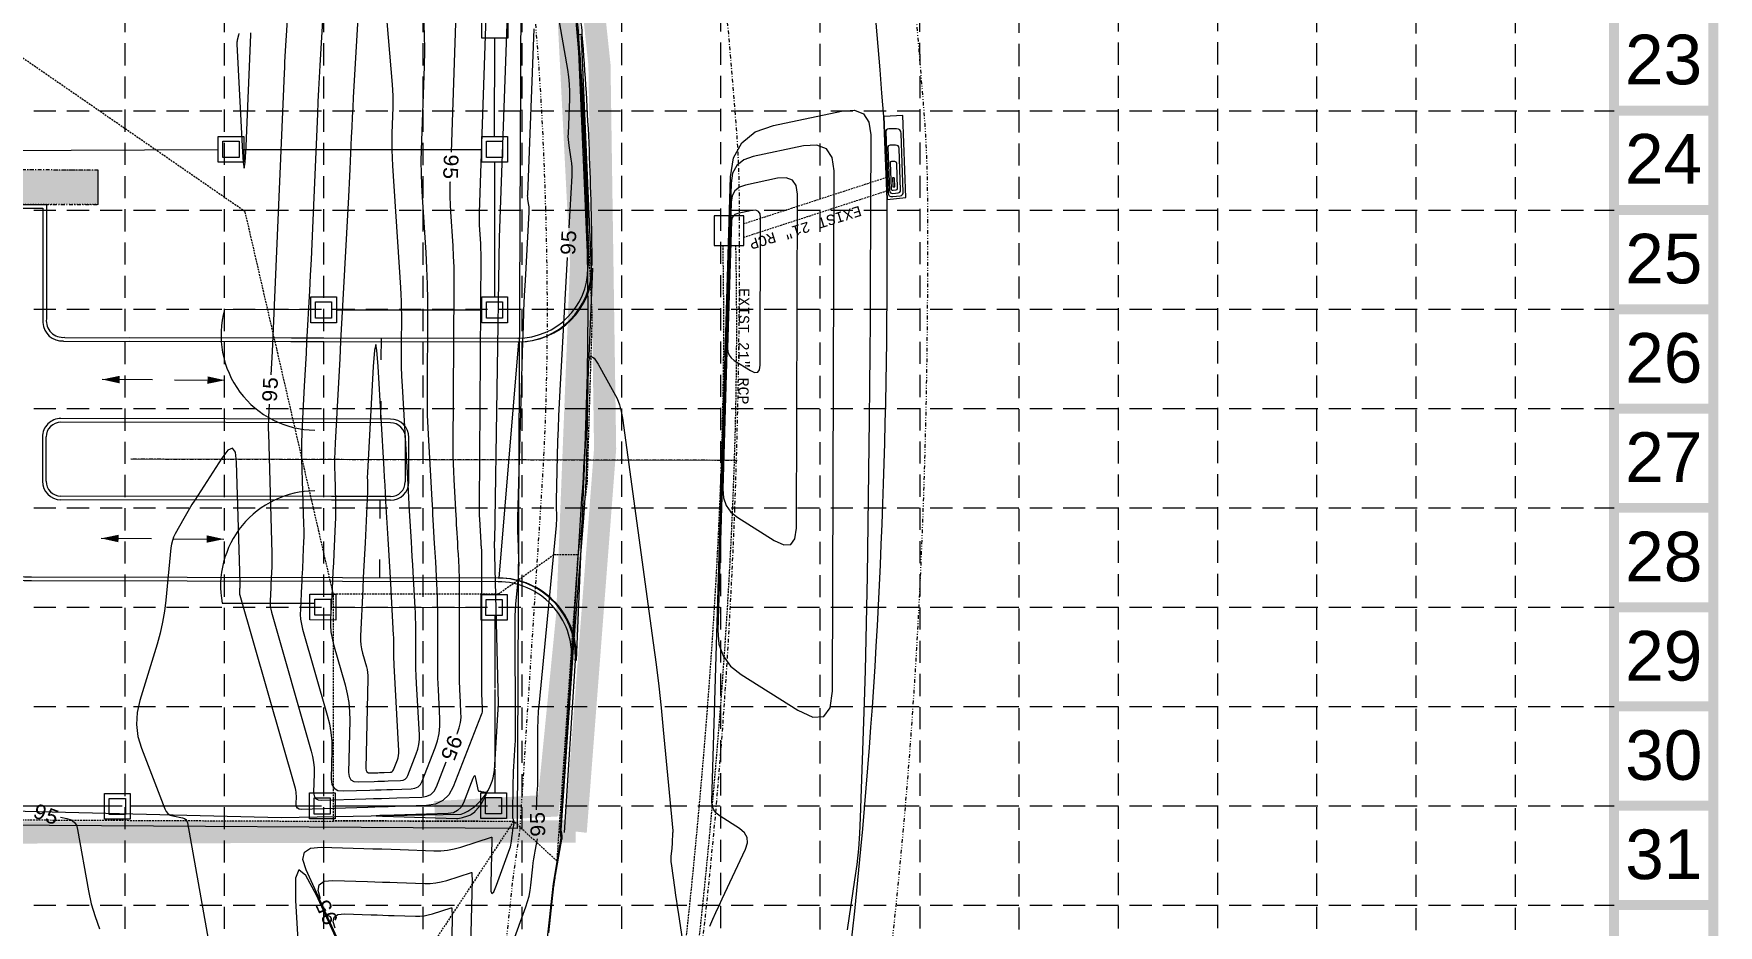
# Model space of a CAD drawing. Extents: x 4841 to 5381, y 4863 to 5725.
# Drawn here: x 5152.5 to 5380.8, y 5291 to 5411.8 of the extents above; entities that cross this region are included whole.
import ezdxf
from ezdxf.enums import TextEntityAlignment as Align

# ---------------------------------------------------------------- set-up
doc = ezdxf.new("R2010")
doc.units = 0
doc.header["$MEASUREMENT"] = 0
for name, pattern in [('DASHDOT', [1, 0.5, -0.25, 0, -0.25]), ('DASHED', [0.75, 0.5, -0.25]), ('DIVIDE', [1.25, 0.5, -0.25, 0, -0.25, 0, -0.25]), ('DOT', [0.25, 0, -0.25]), ('HIDDEN', [0.375, 0.25, -0.125])]:
    doc.linetypes.add(name, pattern=pattern)
for name, color, linetype, lineweight in [('10', 7, 'Continuous', 0), ('2', 7, 'Continuous', 0), ('21', 7, 'Continuous', 0), ('26', 7, 'Continuous', 0), ('27', 7, 'Continuous', 0), ('3', 7, 'Continuous', 0), ('35', 7, 'Continuous', 0), ('46', 7, 'Continuous', 0), ('49', 7, 'Continuous', 0), ('52', 7, 'Continuous', 0), ('53', 7, 'Continuous', 0), ('EC', 35, 'Continuous', 0), ('PC', 35, 'Continuous', 0), ('STORM', 5, 'Continuous', 0)]:
    doc.layers.add(name, color=color, linetype=linetype, lineweight=lineweight)
for name, color, linetype in [('BASE', 7, 'Continuous'), ('GRID', 254, 'HIDDEN'), ('LIMITS OF DISTURBANCE', 1, 'HIDDEN'), ('SILT FENCE', 200, 'Continuous')]:
    doc.layers.add(name, color=color, linetype=linetype)
doc.styles.add('MONOTXT', font='MONOTXT')
doc.styles.get("Standard").update_dxf_attribs({"font": 'ARIAL.TTF'})

msp = doc.modelspace()

# ---------------------------------------------------------------- hatches: boundary and pattern name
at = {"layer": '26', "linetype": 'DASHDOT', "lineweight": 0}
msp.add_hatch(color=252, dxfattribs=at).paths.add_polyline_path([(5161.26, 5393.34), (5018.89, 5393.6), (5018.94, 5425.6), (5013.15, 5425.61), (5013.09, 5394.44), (5008.82, 5394.45), (5008.81, 5388.94), (5161.26, 5388.67)])

# ---------------------------------------------------------------- linework, layer by layer
at = {"layer": '10', "color": 117, "linetype": 'Continuous', "lineweight": 0}
msp.add_open_spline([(5227.7, 5380.41), (5227.62, 5389.97), (5227.27, 5399.53), (5226.48, 5409.92), (5226.41, 5410.79), (5226.34, 5411.66)], degree=3, knots=[0, 0, 0, 0, 0.91626, 0.91626, 1, 1, 1, 1], dxfattribs=at)
msp.add_open_spline([(5228.2, 5380.41), (5228.11, 5390.85), (5227.71, 5401.27), (5226.84, 5411.66)], degree=3, dxfattribs=at)
at = {"layer": '2', "color": 7, "linetype": 'HIDDEN', "lineweight": 0}
for p, q in [((5226.01, 5417.27), (5228.17, 5373.49)), ((5181.17, 5387.7), (5144.97, 5412.7)), ((5193.12, 5335.89), (5181.17, 5387.7)), ((5228.17, 5373.49), (5227.49, 5350.95)), ((5227.49, 5350.95), (5226.25, 5341.2)), ((5223.01, 5341.2), (5215.51, 5335.89)), ((5226.25, 5341.2), (5223.01, 5341.2)), ((5226.25, 5341.2), (5223.4, 5299.75)), ((5215.51, 5335.89), (5193.12, 5335.89)), ((5193.12, 5305.12), (5193.12, 5335.77)), ((5136.3, 5305.37), (5193.12, 5305.12)), ((5217.58, 5305.09), (5193.12, 5305.18)), ((5217.58, 5305.09), (5193.12, 5305.12)), ((5199.25, 5277.34), (5217.58, 5305.09)), ((5223.4, 5299.75), (5217.58, 5305.09))]:
    msp.add_line(p, q, dxfattribs=at)
at = {"layer": '21', "color": 7, "linetype": 'Continuous', "lineweight": 0}
for p, q in [((5214.97, 5397.91), (5214.99, 5411.21)), ((5139.25, 5395.94), (5177.51, 5396.14)), ((5181.01, 5396.15), (5213.24, 5396.15)), ((5214.97, 5394.41), (5214.97, 5376.16)), ((5190.05, 5374.41), (5178.38, 5374.44)), ((5193.55, 5374.41), (5213.23, 5374.41)), ((5190.59, 5334.62), (5178.06, 5334.64)), ((5192.78, 5334.12), (5213.81, 5334.08)), ((5215, 5332.99), (5215, 5323.14)), ((5215, 5322.95), (5215, 5312.35)), ((5215, 5312.16), (5215, 5308.99)), ((5137.87, 5307.2), (5162.11, 5307.2)), ((5165.61, 5307.2), (5189.88, 5307.2)), ((5193.37, 5307.2), (5213.09, 5307.2))]:
    msp.add_line(p, q, dxfattribs=at)
for points in [[(5216.75, 5414.71), (5216.75, 5411.21), (5213.25, 5411.21), (5213.25, 5414.71)], [(5181.01, 5397.91), (5181.01, 5394.41), (5177.51, 5394.41), (5177.51, 5397.91)], [(5180.34, 5397.24), (5180.34, 5395.05), (5178.15, 5395.05), (5178.15, 5397.24)], [(5213.24, 5397.91), (5216.73, 5397.91), (5216.73, 5394.41), (5213.24, 5394.41)], [(5213.88, 5397.24), (5216.06, 5397.24), (5216.06, 5395.05), (5213.88, 5395.05)], [(5193.55, 5376.16), (5193.55, 5372.66), (5190.05, 5372.66), (5190.05, 5376.16)], [(5192.88, 5375.49), (5192.88, 5373.3), (5190.69, 5373.3), (5190.69, 5375.49)], [(5216.73, 5376.16), (5216.73, 5372.66), (5213.23, 5372.66), (5213.23, 5376.16)], [(5216.06, 5375.49), (5216.06, 5373.3), (5213.88, 5373.3), (5213.88, 5375.49)], [(5193.45, 5335.88), (5193.44, 5332.38), (5189.94, 5332.39), (5189.95, 5335.89)], [(5216.67, 5335.84), (5216.66, 5332.34), (5213.16, 5332.35), (5213.17, 5335.85)], [(5192.78, 5335.21), (5192.78, 5333.02), (5190.59, 5333.03), (5190.59, 5335.22)], [(5216, 5335.17), (5215.99, 5332.98), (5213.8, 5332.99), (5213.81, 5335.17)], [(5162.11, 5308.89), (5165.6, 5308.89), (5165.6, 5305.38), (5162.11, 5305.38)], [(5162.74, 5308.22), (5164.93, 5308.22), (5164.93, 5306.03), (5162.74, 5306.03)], [(5189.88, 5308.95), (5193.37, 5308.95), (5193.37, 5305.44), (5189.88, 5305.44)], [(5190.51, 5308.28), (5192.7, 5308.28), (5192.7, 5306.09), (5190.51, 5306.09)], [(5213.09, 5308.99), (5216.58, 5308.99), (5216.58, 5305.49), (5213.09, 5305.49)], [(5213.73, 5308.32), (5215.91, 5308.32), (5215.91, 5306.13), (5213.73, 5306.13)]]:
    msp.add_lwpolyline(points, close=True, dxfattribs=at)
for centre, start, end in [((5190.76, 5370.97), 164.3484, 269.3132), ((5190.7, 5337.02), 90.4843, 190.6505)]:
    msp.add_arc(centre, 12.86, start, end, dxfattribs=at)
at = {"layer": '26', "color": 41, "linetype": 'DOT', "lineweight": 0}
for p, q in [((5161.26, 5393.34), (5018.89, 5393.6)), ((5161.26, 5388.67), (5008.75, 5388.95))]:
    msp.add_line(p, q, dxfattribs=at)
at = {"layer": '26', "color": 252, "linetype": 'DASHDOT', "lineweight": 0}
for p, q in [((5161.26, 5393.34), (5018.89, 5393.6)), ((5161.26, 5388.67), (5161.26, 5393.34)), ((5008.81, 5388.94), (5161.26, 5388.67))]:
    msp.add_line(p, q, dxfattribs=at)
at = {"layer": '27', "color": 7, "linetype": 'Continuous', "lineweight": 0}
for p, q in [((5226.24, 5411.47), (5227.61, 5380.07)), ((5226.84, 5411.66), (5226.34, 5411.66)), ((5228.11, 5380.07), (5226.74, 5411.47)), ((5161.26, 5388.67), (5161.26, 5393.34)), ((5025.75, 5388.41), (5153.75, 5388.18)), ((5054.76, 5388.86), (5154.25, 5388.68)), ((5153.75, 5388.18), (5153.73, 5372.68)), ((5154.25, 5388.68), (5154.23, 5373.18)), ((5156.54, 5370.18), (5218.17, 5370.07)), ((5156.72, 5370.68), (5218.17, 5370.57)), ((5165.52, 5370.66), (5218.11, 5370.57)), ((5165.52, 5370.16), (5218.11, 5370.07)), ((5200.88, 5359.6), (5156.2, 5359.68)), ((5200.88, 5359.1), (5156.2, 5359.18)), ((5153.7, 5357.18), (5153.69, 5351.18)), ((5154.19, 5351.18), (5154.2, 5357.18)), ((5202.87, 5357.09), (5202.86, 5351.09)), ((5203.36, 5351.09), (5203.37, 5357.09)), ((5192.87, 5349.11), (5156.19, 5349.18)), ((5200.86, 5349.1), (5192.87, 5349.11)), ((5192.88, 5348.61), (5156.18, 5348.68)), ((5200.86, 5348.6), (5192.88, 5348.61)), ((5215.49, 5321.08), (5214.98, 5343)), ((5225.4, 5326.94), (5223.91, 5303.64)), ((5225.9, 5326.9), (5224.41, 5303.61)), ((5222.94, 5296.68), (5224.01, 5302.84))]:
    msp.add_line(p, q, dxfattribs=at)
at = {"layer": '27', "color": 7, "linetype": 'DIVIDE', "lineweight": 0}
msp.add_line((5217.47, 5297.27), (5218.42, 5304), dxfattribs=at)
at = {"layer": '27', "color": 7, "linetype": 'Continuous', "lineweight": 0}
for points in [[(5191.88, 5581.77), (5188.11, 5578.08), (5193.79, 5560.22), (5209, 5501.3), (5217.41, 5434.51), (5215.6, 5384.19), (5214.98, 5343)], [(5214.96, 5312), (5215.49, 5321.08)], [(5028.25, 5128.18), (5090.44, 5128.78), (5085.33, 5179.69), (5091.27, 5229.37), (5091.62, 5279.25), (5091.47, 5305.96), (5140.33, 5306.74), (5186.05, 5305.63), (5210.44, 5306.07)], [(5224.01, 5302.84), (5223.91, 5303.64)], [(5222.07, 5288.51), (5222.94, 5296.68)]]:
    msp.add_lwpolyline(points, dxfattribs=at)
for points in [[(5218.26, 5370.07, 0.413577), (5228.24, 5380.07), (5226.03, 5326.91, 0.43248), (5215.57, 5338.07), (5218.26, 5370.07)], [(5215.44, 5338.07), (5152.21, 5338.18, -0.095415), (5144.78, 5339.63), (5144.78, 5339.63), (5131.95, 5344.79), (5131.94, 5344.79, 0.095415), (5124.52, 5346.23), (5124.52, 5346.23), (5112.91, 5346.25)], [(5215.44, 5337.57), (5152.21, 5337.68, -0.095415), (5144.6, 5339.16), (5144.6, 5339.16), (5131.76, 5344.32), (5131.76, 5344.33, 0.095415), (5124.52, 5345.73), (5124.52, 5345.73), (5112.91, 5345.75)]]:
    msp.add_lwpolyline(points, format="xyb", dxfattribs=at)
at = {"layer": '27', "color": 7, "linetype": 'DIVIDE', "lineweight": 0}
msp.add_lwpolyline([(5216.6, 5289.09), (5217.47, 5297.27)], dxfattribs=at)
at = {"layer": '27', "color": 7, "linetype": 'Continuous', "lineweight": 0}
for centre, radius, start, end in [((5216.84, 5411.66), 10, 360, 96.1122), ((5216.84, 5411.66), 9.5, 360, 96.1122), ((5218.11, 5380.07), 9.5, 270, 360), ((5218.11, 5380.07), 9.5, 270, 360), ((5218.11, 5380.07), 10, 270, 360), ((5218.11, 5380.07), 10, 270, 360), ((5156.39, 5372.84), 2.66, 183.3411, 273.3411), ((5156.49, 5372.94), 2.27, 173.8961, 275.9022), ((5156.2, 5357.18), 2.5, 89.8992, 179.8992), ((5156.2, 5357.18), 2, 89.8992, 179.8992), ((5200.87, 5357.1), 2.5, 359.8992, 89.8992), ((5200.87, 5357.1), 2, 359.8992, 89.8992), ((5156.19, 5351.18), 2.5, 179.8992, 269.8986), ((5156.19, 5351.18), 2, 179.8992, 269.8986), ((5200.86, 5351.1), 2.5, 269.8992, 359.8992), ((5200.86, 5351.1), 2, 269.8992, 359.8992), ((5215.42, 5327.57), 10.5, 356.3489, 89.8991), ((5215.42, 5327.57), 10, 356.3489, 89.8991)]:
    msp.add_arc(centre, radius, start, end, dxfattribs=at)
msp.add_ellipse((5207.76, 5312.79), major_axis=(7.14, -1.16), ratio=0.999255, start_param=5.252414, end_param=6.334895, dxfattribs=at)
for points, knots in [([(5205.53, 4979.18), (5205.86, 4987.98), (5206.29, 4996.78), (5206.79, 5005.58), (5208.28, 5031.39), (5212.63, 5056.89), (5217.66, 5082.32), (5220.9, 5098.68), (5224.57, 5114.84), (5228.84, 5130.92), (5229.8, 5134.57), (5231.1, 5138.12), (5232.01, 5141.77), (5232.22, 5142.64), (5232.39, 5143.52), (5232.59, 5144.4), (5238.05, 5167.28), (5245.04, 5189.75), (5250.47, 5212.72), (5257.38, 5241.92), (5261.8, 5271.45), (5264.61, 5301.34), (5267.37, 5330.68), (5268.34, 5360.02), (5268.16, 5389.36), (5268.14, 5393.11), (5268, 5396.86), (5267.71, 5400.61), (5265.14, 5434.29), (5260.93, 5467.61), (5254.88, 5500.9), (5249.89, 5528.4), (5243.83, 5555.54), (5234.93, 5582), (5228.2, 5601.97), (5220.89, 5621.63), (5213.66, 5641.36), (5210.44, 5650.12), (5206.81, 5658.74), (5203.52, 5667.48), (5203.06, 5668.7), (5202.84, 5670.11), (5203.11, 5671.37), (5203.24, 5672.01), (5203.63, 5672.67), (5204.16, 5673.07), (5205.05, 5673.74), (5205.93, 5674.41), (5206.81, 5675.07)], [0.0489803, 0.0489803, 0.0489803, 0.0489803, 0.0842457, 0.0842457, 0.0842457, 0.1877035, 0.1877035, 0.1877035, 0.2542825, 0.2542825, 0.2542825, 0.2693657, 0.2693657, 0.2693657, 0.2729586, 0.2729586, 0.2729586, 0.3672391, 0.3672391, 0.3672391, 0.4870238, 0.4870238, 0.4870238, 0.6046205, 0.6046205, 0.6046205, 0.6196433, 0.6196433, 0.6196433, 0.7546173, 0.7546173, 0.7546173, 0.8660959, 0.8660959, 0.8660959, 0.9502677, 0.9502677, 0.9502677, 0.9876719, 0.9876719, 0.9876719, 0.9928863, 0.9928863, 0.9928863, 0.9955594, 0.9955594, 0.9955594, 1, 1, 1, 1]), ([(5223.91, 5303.64), (5224.91, 5319.19), (5225.91, 5334.75), (5226.91, 5350.3), (5227.88, 5365.26), (5227.78, 5380.29), (5227.18, 5395.26), (5226.5, 5412), (5224.77, 5428.66), (5222.55, 5445.3), (5220.42, 5461.27), (5217.9, 5477.09), (5214.92, 5492.9), (5211.16, 5512.88), (5206.28, 5532.53), (5201.49, 5552.29), (5198.7, 5563.8), (5194.94, 5574.9), (5190.64, 5586.07), (5190.3, 5586.97), (5189.79, 5587.68), (5188.98, 5588.38), (5188.11, 5589.14), (5187.18, 5589.92), (5186.19, 5589.66), (5185.33, 5589.44), (5184.47, 5589.23), (5183.62, 5589.01)], [0, 0, 0, 0, 0.158428, 0.158428, 0.158428, 0.310787, 0.310787, 0.310787, 0.481058, 0.481058, 0.481058, 0.644427, 0.644427, 0.644427, 0.850744, 0.850744, 0.850744, 0.970962, 0.970962, 0.970962, 0.980602, 0.980602, 0.980602, 0.991016, 0.991016, 0.991016, 1, 1, 1, 1])]:
    msp.add_open_spline(points, degree=3, knots=knots, dxfattribs=at)
at = {"layer": '27', "color": 7, "linetype": 'DIVIDE', "lineweight": 0}
msp.add_open_spline([(5218.42, 5304), (5219.42, 5319.49), (5220.42, 5334.99), (5221.42, 5350.49), (5222.37, 5365.31), (5222.27, 5380.19), (5221.67, 5395.03), (5221.01, 5411.61), (5219.29, 5428.12), (5217.09, 5444.61), (5214.98, 5460.46), (5212.48, 5476.16), (5209.52, 5491.86), (5205.78, 5511.7), (5201.99, 5531.51), (5196.18, 5550.84), (5192.91, 5561.71), (5189.42, 5572.47), (5185.79, 5583.21)], degree=3, knots=[0, 0, 0, 0, 0.1645, 0.1645, 0.1645, 0.321725, 0.321725, 0.321725, 0.497532, 0.497532, 0.497532, 0.666483, 0.666483, 0.666483, 0.879972, 0.879972, 0.879972, 1, 1, 1, 1], dxfattribs=at)
at = {"layer": '3', "color": 7, "linetype": 'Continuous', "lineweight": 0}
for p, q in [((5218.61, 5431.12), (5218.04, 5304.15)), ((5218.04, 5304.15), (5140.26, 5304.65))]:
    msp.add_line(p, q, dxfattribs=at)
at = {"layer": '35', "color": 7, "linetype": 'Continuous', "lineweight": 0}
msp.add_line((5268.16, 5389.36), (5267.71, 5400.61), dxfattribs=at)
at = {"layer": '46', "color": 7, "linetype": 'Continuous', "lineweight": 0}
for p, q in [((5168.6, 5364.93), (5161.78, 5364.97)), ((5171.6, 5364.91), (5178.43, 5364.87)), ((5168.47, 5343.4), (5161.64, 5343.44)), ((5171.47, 5343.38), (5178.3, 5343.34))]:
    msp.add_line(p, q, dxfattribs=at)
for points in [[(5164.14, 5365.46), (5161.78, 5364.97), (5164.14, 5364.45)], [(5176.06, 5364.38), (5178.43, 5364.87), (5176.07, 5365.39)], [(5164.01, 5343.93), (5161.64, 5343.44), (5164, 5342.92)], [(5175.93, 5342.85), (5178.3, 5343.34), (5175.94, 5343.86)]]:
    msp.add_solid(points, dxfattribs=at)
at = {"layer": '49', "color": 7, "linetype": 'DIVIDE', "lineweight": 0}
msp.add_open_spline([(5211.04, 4979.18), (5211.37, 4987.82), (5211.78, 4996.46), (5212.28, 5005.09), (5213.76, 5030.73), (5218.08, 5056.06), (5223.07, 5081.31), (5226.28, 5097.54), (5229.93, 5113.58), (5234.16, 5129.54), (5235.13, 5133.18), (5236.42, 5136.74), (5237.34, 5140.4), (5237.56, 5141.29), (5237.73, 5142.2), (5237.94, 5143.1), (5243.41, 5166.04), (5250.41, 5188.56), (5255.86, 5211.59), (5262.82, 5240.98), (5267.27, 5270.71), (5270.09, 5300.79), (5272.87, 5330.32), (5273.84, 5359.84), (5273.67, 5389.36), (5273.65, 5393.26), (5273.5, 5397.17), (5273.2, 5401.07), (5270.61, 5434.93), (5266.38, 5468.44), (5260.3, 5501.91), (5255.27, 5529.61), (5249.16, 5556.94), (5240.2, 5583.59), (5233.44, 5603.67), (5226.08, 5623.44), (5218.81, 5643.28), (5215.67, 5651.84), (5212.09, 5660.29), (5208.91, 5668.79), (5208.76, 5669.19), (5208.85, 5669.68), (5208.78, 5670.07), (5208.72, 5670.35), (5208.05, 5669.12), (5208.3, 5669.3), (5208.91, 5669.76), (5209.52, 5670.23), (5210.13, 5670.69)], degree=3, knots=[0.0492936, 0.0492936, 0.0492936, 0.0492936, 0.084068, 0.084068, 0.084068, 0.1872877, 0.1872877, 0.1872877, 0.2536354, 0.2536354, 0.2536354, 0.2688102, 0.2688102, 0.2688102, 0.2725249, 0.2725249, 0.2725249, 0.3674555, 0.3674555, 0.3674555, 0.4885745, 0.4885745, 0.4885745, 0.6074323, 0.6074323, 0.6074323, 0.623141, 0.623141, 0.623141, 0.7594642, 0.7594642, 0.7594642, 0.8722443, 0.8722443, 0.8722443, 0.9572697, 0.9572697, 0.9572697, 0.9939623, 0.9939623, 0.9939623, 0.9956907, 0.9956907, 0.9956907, 0.9969129, 0.9969129, 0.9969129, 1, 1, 1, 1], dxfattribs=at)
at = {"layer": '52', "color": 7, "linetype": 'DASHDOT', "lineweight": 0}
msp.add_line((5247.85, 5354.01), (5165.69, 5354.16), dxfattribs=at)
msp.add_line((5247.85, 5354.01), (5165.69, 5354.16), dxfattribs=at)
msp.add_open_spline([(5185.51, 4979.18), (5185.86, 4988.57), (5186.3, 4997.95), (5186.84, 5007.34), (5188.37, 5033.78), (5192.83, 5059.91), (5197.98, 5085.97), (5201.31, 5102.8), (5205.09, 5119.43), (5209.47, 5135.98), (5210.43, 5139.6), (5211.72, 5143.13), (5212.63, 5146.76), (5212.82, 5147.54), (5212.97, 5148.33), (5213.15, 5149.11), (5218.56, 5171.8), (5225.49, 5194.07), (5230.88, 5216.84), (5237.62, 5245.33), (5241.93, 5274.16), (5244.67, 5303.32), (5247.37, 5332), (5248.32, 5360.68), (5248.15, 5389.36), (5248.13, 5392.55), (5248.01, 5395.74), (5247.76, 5398.93), (5245.24, 5431.94), (5241.11, 5464.6), (5235.19, 5497.23), (5230.32, 5524.02), (5224.41, 5550.44), (5215.75, 5576.22), (5209.18, 5595.79), (5202.37, 5615.17), (5194.92, 5634.37), (5191.71, 5642.63), (5188.47, 5650.88), (5185.28, 5659.15)], degree=3, knots=[0.0498451, 0.0498451, 0.0498451, 0.0498451, 0.0883916, 0.0883916, 0.0883916, 0.1970155, 0.1970155, 0.1970155, 0.2672085, 0.2672085, 0.2672085, 0.2825761, 0.2825761, 0.2825761, 0.2858662, 0.2858662, 0.2858662, 0.3816375, 0.3816375, 0.3816375, 0.5014304, 0.5014304, 0.5014304, 0.6192172, 0.6192172, 0.6192172, 0.6323172, 0.6323172, 0.6323172, 0.7678732, 0.7678732, 0.7678732, 0.8791384, 0.8791384, 0.8791384, 0.9636278, 0.9636278, 0.9636278, 1, 1, 1, 1], dxfattribs=at)
at = {"layer": 'BASE', "const_width": 1.35}
for points in [[(5380.14, 4863.32), (5380.14, 5724.22), (4842.07, 5724.22), (4842.07, 4863.32)], [(5366.69, 4876.77), (5366.69, 5710.77), (4855.52, 5710.77), (4855.52, 4876.77)]]:
    msp.add_lwpolyline(points, close=True, dxfattribs=at)
for points in [[(5380.14, 5401.38), (5366.69, 5401.38)], [(5380.14, 5387.93), (5366.69, 5387.93)], [(5380.14, 5374.48), (5366.69, 5374.48)], [(5380.14, 5361.03), (5366.69, 5361.03)], [(5380.14, 5347.58), (5366.69, 5347.58)], [(5380.14, 5334.12), (5366.69, 5334.12)], [(5380.14, 5320.67), (5366.69, 5320.67)], [(5380.14, 5307.22), (5366.69, 5307.22)], [(5380.14, 5293.77), (5366.69, 5293.77)]]:
    msp.add_lwpolyline(points, dxfattribs=at)
at = {"layer": 'EC', "color": 35, "linetype": 'Continuous', "lineweight": 0}
for p, q in [((5199.59, 5370.6), (5199.57, 5367.65)), ((5199.54, 5362.05), (5199.52, 5359.6)), ((5199.44, 5348.6), (5199.42, 5346.15)), ((5199.39, 5340.56), (5199.37, 5338.1))]:
    msp.add_line(p, q, dxfattribs=at)
for points in [[(5225.08, 5385.51), (5225.47, 5392.55), (5225.49, 5393.12), (5225.48, 5393.69), (5225.43, 5394.26), (5225.36, 5394.83), (5225.06, 5396.69), (5225.01, 5397.09), (5224.97, 5397.49), (5224.96, 5397.89), (5224.97, 5398.29), (5225.15, 5402.97), (5225.16, 5403.97), (5225.12, 5404.97), (5225.02, 5405.96), (5224.88, 5406.95), (5215.66, 5459.64)], [(5188.44, 5440.52), (5188.41, 5439.99), (5188.36, 5439.23), (5188.32, 5438.47), (5188.27, 5437.71), (5188.23, 5436.95), (5187.05, 5417.28), (5186.98, 5416.2), (5186.92, 5415.13), (5186.86, 5414.06), (5186.8, 5412.99), (5186.59, 5409.48), (5186.55, 5408.73), (5186.51, 5407.98), (5186.48, 5407.23), (5186.44, 5406.48), (5185.02, 5372.91), (5184.98, 5371.88), (5184.93, 5370.84), (5184.88, 5369.81), (5184.82, 5368.77), (5184.65, 5365.62)], [(5214.25, 5427.53), (5212.88, 5387.61), (5212.87, 5387.02), (5212.87, 5386.44), (5212.89, 5385.86), (5212.92, 5385.27), (5213.04, 5383.37), (5213.07, 5382.96), (5213.08, 5382.56), (5213.09, 5382.15), (5213.09, 5381.74), (5212.87, 5347.84), (5212.87, 5347.4), (5212.88, 5346.95), (5212.9, 5346.51), (5212.92, 5346.07), (5213.02, 5344.4), (5213.03, 5344.2), (5213.04, 5343.99), (5213.05, 5343.79), (5213.06, 5343.59), (5213.1, 5342.94), (5213.11, 5342.79), (5213.12, 5342.65), (5213.12, 5342.51), (5213.13, 5342.37), (5213.18, 5341.6), (5213.18, 5341.44), (5213.19, 5341.27), (5213.19, 5341.11), (5213.19, 5340.94), (5213.2, 5322.69), (5213.2, 5322.37), (5213.21, 5322.06), (5213.22, 5321.74), (5213.23, 5321.42), (5213.29, 5320.39), (5213.29, 5320.17), (5213.27, 5319.95), (5213.22, 5319.74), (5213.15, 5319.53), (5209.34, 5309.77), (5208.76, 5308.7), (5207.97, 5307.92), (5206.97, 5307.43), (5205.76, 5307.24), (5201.48, 5307.11), (5200.56, 5307.08), (5199.64, 5307.05), (5198.72, 5307.02), (5197.8, 5307), (5188.78, 5306.71), (5188.47, 5306.75), (5188.25, 5306.88), (5188.12, 5307.1), (5188.08, 5307.41), (5188.11, 5308.58), (5188.1, 5308.83), (5188.08, 5309.08), (5188.04, 5309.32), (5187.98, 5309.57), (5180.48, 5335.72), (5180.46, 5335.82), (5180.44, 5335.92), (5180.44, 5336.03), (5180.44, 5336.13), (5180.45, 5336.47), (5180.46, 5336.54), (5180.46, 5336.62), (5180.46, 5336.69), (5180.47, 5336.76), (5180.49, 5337.14), (5180.49, 5337.22), (5180.49, 5337.3), (5180.49, 5337.38), (5180.49, 5337.45), (5180.01, 5353.77), (5179.85, 5355.13), (5179.46, 5355.67), (5178.84, 5355.4), (5178, 5354.33), (5174.34, 5348.63), (5173.95, 5348.02), (5173.57, 5347.4), (5173.21, 5346.77), (5172.85, 5346.14), (5171.7, 5344.06), (5171.47, 5343.61), (5171.3, 5343.14), (5171.18, 5342.66), (5171.11, 5342.16), (5170.42, 5335.08), (5170.23, 5333.56), (5169.97, 5332.07), (5169.64, 5330.59), (5169.23, 5329.12), (5166.88, 5321.47), (5166.52, 5319.84), (5166.44, 5318.22), (5166.63, 5316.6), (5167.11, 5315), (5170.27, 5306.78), (5170.45, 5306.43), (5170.69, 5306.16), (5171, 5305.96), (5171.37, 5305.84), (5172.68, 5305.57), (5172.94, 5305.48), (5173.13, 5305.34), (5173.27, 5305.14), (5173.35, 5304.89), (5176.24, 5288.64)], [(5196.84, 5420.86), (5195.82, 5403.16), (5195.75, 5401.82), (5195.68, 5400.49), (5195.61, 5399.16), (5195.55, 5397.82), (5195.55, 5397.82), (5195.37, 5393.46), (5195.33, 5392.53), (5195.28, 5391.59), (5195.24, 5390.66), (5195.19, 5389.73), (5194.38, 5374.97), (5194.24, 5372.57), (5194.11, 5370.17), (5193.98, 5367.77), (5193.85, 5365.37), (5193.35, 5356.35), (5193.3, 5355.26), (5193.28, 5354.18), (5193.28, 5353.09), (5193.3, 5352.01), (5193.4, 5348.46), (5193.42, 5347.7), (5193.42, 5346.94), (5193.4, 5346.18), (5193.37, 5345.42)], [(5193.37, 5345.42), (5193.17, 5341.34), (5193.12, 5340.15), (5193.06, 5338.95), (5193, 5337.75), (5192.94, 5336.55), (5192.75, 5332.49), (5192.74, 5331.62), (5192.8, 5330.76), (5192.94, 5329.91), (5193.14, 5329.07), (5194.72, 5323.58), (5195.01, 5322.39), (5195.21, 5321.2), (5195.32, 5319.99), (5195.34, 5318.77), (5195.18, 5311.74), (5195.25, 5311.16), (5195.49, 5310.75), (5195.9, 5310.52), (5196.49, 5310.45), (5198.66, 5310.52), (5199.13, 5310.53), (5199.6, 5310.55), (5200.06, 5310.56), (5200.53, 5310.58), (5202.23, 5310.63), (5202.57, 5310.68), (5202.84, 5310.82), (5203.06, 5311.03), (5203.22, 5311.33), (5204.36, 5314.25), (5204.57, 5314.88), (5204.71, 5315.52), (5204.78, 5316.18), (5204.78, 5316.84), (5204.4, 5323.78), (5204.35, 5324.8), (5204.32, 5325.83), (5204.3, 5326.85), (5204.29, 5327.87), (5204.29, 5331.21), (5204.28, 5331.93), (5204.27, 5332.64), (5204.24, 5333.36), (5204.21, 5334.07), (5203.93, 5338.88), (5203.87, 5339.91), (5203.81, 5340.93), (5203.75, 5341.96), (5203.69, 5342.99), (5203.45, 5347.18), (5203.4, 5348.08), (5203.35, 5348.98), (5203.3, 5349.87), (5203.25, 5350.77), (5202.48, 5364.08), (5202.42, 5365.4), (5202.37, 5366.73), (5202.35, 5368.05), (5202.35, 5369.38), (5202.38, 5373.71), (5202.37, 5374.64), (5202.35, 5375.57), (5202.32, 5376.5), (5202.27, 5377.42), (5201.18, 5393.92), (5201.12, 5395.01), (5201.09, 5396.1), (5201.08, 5397.2), (5201.11, 5398.29), (5201.23, 5401.86), (5201.24, 5402.63), (5201.24, 5403.39), (5201.2, 5404.16), (5201.15, 5404.92), (5200.06, 5417.71)], [(5209.11, 5395.79), (5209.85, 5417.35)], [(5191.72, 5415.15), (5191.28, 5407.51), (5191.18, 5405.87), (5191.1, 5404.24), (5191.02, 5402.6), (5190.95, 5400.96), (5190.29, 5385.47), (5190.2, 5383.34), (5190.1, 5381.22), (5189.99, 5379.09), (5189.88, 5376.97), (5189.5, 5370.03), (5189.42, 5368.54), (5189.33, 5367.05), (5189.25, 5365.57), (5189.17, 5364.08), (5188.88, 5358.76), (5188.83, 5357.62), (5188.8, 5356.48), (5188.8, 5355.34), (5188.82, 5354.2), (5189.08, 5345.39), (5189.1, 5344.56), (5189.1, 5343.72), (5189.08, 5342.89), (5189.05, 5342.06), (5188.92, 5339.34), (5188.89, 5338.75), (5188.86, 5338.17), (5188.83, 5337.59), (5188.8, 5337), (5188.65, 5333.83), (5188.64, 5333.15), (5188.69, 5332.48), (5188.8, 5331.82), (5188.96, 5331.16), (5192.3, 5319.48), (5192.59, 5318.32), (5192.79, 5317.15), (5192.9, 5315.97), (5192.91, 5314.77), (5192.83, 5310.85), (5192.92, 5310.12), (5193.22, 5309.6), (5193.74, 5309.3), (5194.47, 5309.22), (5198.07, 5309.34), (5198.84, 5309.36), (5199.61, 5309.38), (5200.38, 5309.41), (5201.15, 5309.43), (5203.68, 5309.51), (5204.18, 5309.59), (5204.6, 5309.79), (5204.92, 5310.11), (5205.16, 5310.56), (5206.92, 5315.05), (5207.24, 5316.03), (5207.46, 5317.01), (5207.56, 5318.02), (5207.56, 5319.05), (5207.35, 5322.91), (5207.31, 5323.74), (5207.28, 5324.57), (5207.27, 5325.4), (5207.26, 5326.23), (5207.26, 5333.72), (5207.25, 5334.62), (5207.23, 5335.52), (5207.2, 5336.42), (5207.15, 5337.32), (5206.99, 5340.25), (5206.95, 5340.88), (5206.91, 5341.51), (5206.88, 5342.14), (5206.84, 5342.77), (5206.66, 5345.95), (5206.62, 5346.63), (5206.58, 5347.31), (5206.54, 5348), (5206.5, 5348.68), (5206.04, 5356.7), (5205.96, 5358.42), (5205.9, 5360.14), (5205.87, 5361.86), (5205.87, 5363.58), (5205.93, 5373.6), (5205.92, 5375.75), (5205.88, 5377.9), (5205.8, 5380.04), (5205.68, 5382.19), (5205.18, 5389.67), (5205.09, 5391.28), (5205.05, 5392.88), (5205.04, 5394.49), (5205.08, 5396.09), (5205.46, 5407.39), (5205.51, 5409.57), (5205.48, 5411.75), (5205.4, 5413.92)], [(5180.29, 5411.83), (5180.26, 5411.62), (5180.1, 5410.96), (5180.08, 5410.81), (5180.06, 5410.67), (5180.05, 5410.52), (5180.05, 5410.38), (5180.74, 5396.57), (5180.89, 5394.36), (5181.03, 5393.62), (5181.16, 5394.36), (5181.29, 5396.58), (5181.93, 5411.66), (5181.93, 5411.69), (5181.93, 5411.73), (5181.93, 5411.76), (5181.93, 5411.8), (5181.94, 5411.92)], [(5199.6, 5276.22), (5189.42, 5298.54), (5189, 5299.94), (5189.2, 5300.92), (5190.03, 5301.48), (5191.48, 5301.63), (5197.24, 5301.44), (5198.47, 5301.4), (5199.71, 5301.36), (5200.94, 5301.32), (5202.18, 5301.27), (5206.75, 5301.12), (5207.68, 5301.13), (5208.6, 5301.22), (5209.51, 5301.39), (5210.41, 5301.63), (5214.56, 5302.97), (5214.57, 5302.97), (5214.57, 5302.97), (5214.57, 5302.97), (5214.57, 5302.96), (5214.58, 5302.94), (5214.58, 5302.94), (5214.58, 5302.94), (5214.58, 5302.93), (5214.58, 5302.93), (5214.59, 5302.77), (5214.59, 5302.74), (5214.59, 5302.71), (5214.59, 5302.67), (5214.59, 5302.64), (5214.44, 5296.59), (5214.47, 5295.64), (5214.61, 5295.31), (5214.86, 5295.57), (5215.23, 5296.44), (5217.04, 5301.41), (5217.12, 5301.65), (5217.18, 5301.9), (5217.23, 5302.14), (5217.27, 5302.4), (5217.35, 5303.23), (5217.38, 5303.41), (5217.4, 5303.58), (5217.43, 5303.76), (5217.46, 5303.94), (5217.63, 5304.8), (5217.63, 5304.83), (5217.63, 5304.85), (5217.63, 5304.88), (5217.63, 5304.9), (5217.62, 5304.99), (5217.61, 5305.01), (5217.61, 5305.02), (5217.6, 5305.04), (5217.6, 5305.06), (5217.56, 5305.22), (5217.55, 5305.25), (5217.54, 5305.28), (5217.53, 5305.32), (5217.52, 5305.35), (5217.46, 5305.53), (5217.45, 5305.57), (5217.44, 5305.61), (5217.44, 5305.65), (5217.44, 5305.69), (5217.51, 5310.47), (5217.52, 5311.16), (5217.54, 5311.85), (5217.57, 5312.55), (5217.61, 5313.24), (5217.76, 5315.5), (5217.79, 5315.98), (5217.8, 5316.47), (5217.81, 5316.96), (5217.82, 5317.44), (5217.77, 5332.05), (5217.78, 5332.9), (5217.81, 5333.75), (5217.86, 5334.59), (5217.93, 5335.43), (5218.19, 5338.19), (5218.24, 5338.78), (5218.27, 5339.37), (5218.28, 5339.96), (5218.26, 5340.55), (5218.15, 5343.61), (5218.14, 5344.26), (5218.13, 5344.91), (5218.13, 5345.57), (5218.14, 5346.22), (5218.8, 5370.09), (5218.87, 5372.17), (5218.95, 5374.25), (5219.04, 5376.33), (5219.15, 5378.4), (5219.66, 5387.63), (5219.67, 5387.87), (5219.67, 5388.1), (5219.65, 5388.34), (5219.62, 5388.57), (5219.49, 5389.34), (5219.47, 5389.5), (5219.46, 5389.66), (5219.45, 5389.83), (5219.46, 5389.99), (5220.32, 5412.47)], [(5244.13, 5290.9), (5244.55, 5291.84), (5244.97, 5292.77), (5245.39, 5293.7), (5245.82, 5294.62), (5248.98, 5301.35), (5249.24, 5302.18), (5249.19, 5302.92), (5248.83, 5303.56), (5248.17, 5304.12), (5245.52, 5305.8), (5245.02, 5306.2), (5244.67, 5306.67), (5244.47, 5307.23), (5244.42, 5307.86), (5246.93, 5392.41), (5247.36, 5395.02), (5248.48, 5397.05), (5250.28, 5398.51), (5252.76, 5399.39), (5262, 5401.34), (5263.74, 5401.46), (5264.97, 5400.96), (5265.71, 5399.85), (5265.95, 5398.13), (5265.89, 5377.38), (5265.88, 5372.93), (5265.84, 5368.48), (5265.8, 5364.04), (5265.74, 5359.59), (5265.44, 5338.34), (5265.37, 5334.07), (5265.28, 5329.8), (5265.17, 5325.53), (5265.04, 5321.27), (5264.53, 5305.56), (5264.43, 5303.46), (5264.27, 5301.37), (5264.04, 5299.28), (5263.76, 5297.19), (5262.74, 5290.4)], [(5267.97, 5398.46), (5268.29, 5390.31), (5268.34, 5390.04), (5268.46, 5389.86), (5268.66, 5389.77), (5268.93, 5389.76), (5269.94, 5389.86), (5270.13, 5389.91), (5270.26, 5390.01), (5270.34, 5390.15), (5270.36, 5390.35), (5270.09, 5398.3), (5270.04, 5398.58), (5269.91, 5398.78), (5269.71, 5398.89), (5269.43, 5398.93), (5268.4, 5398.91), (5268.2, 5398.88), (5268.07, 5398.8), (5267.99, 5398.66), (5267.97, 5398.46)], [(5248.38, 5324.99), (5256.06, 5320.15), (5258.11, 5319.2), (5259.58, 5319.31), (5260.47, 5320.49), (5260.77, 5322.74), (5260.97, 5393.23), (5260.72, 5395.04), (5259.94, 5396.21), (5258.64, 5396.73), (5256.82, 5396.61), (5250.02, 5395.17), (5248.74, 5394.72), (5247.81, 5393.97), (5247.23, 5392.92), (5247.01, 5391.58), (5245.21, 5330.95), (5245.36, 5329.12), (5245.94, 5327.51), (5246.95, 5326.14), (5248.38, 5324.99)], [(5268.27, 5396.38), (5268.5, 5390.58), (5268.53, 5390.39), (5268.62, 5390.26), (5268.76, 5390.2), (5268.96, 5390.19), (5269.68, 5390.27), (5269.81, 5390.3), (5269.91, 5390.37), (5269.96, 5390.47), (5269.97, 5390.61), (5269.78, 5396.27), (5269.74, 5396.47), (5269.66, 5396.61), (5269.51, 5396.69), (5269.31, 5396.71), (5268.58, 5396.7), (5268.44, 5396.68), (5268.34, 5396.62), (5268.29, 5396.52), (5268.27, 5396.38)], [(5268.58, 5394.3), (5268.71, 5390.86), (5268.73, 5390.74), (5268.78, 5390.67), (5268.87, 5390.63), (5268.98, 5390.62), (5269.41, 5390.67), (5269.49, 5390.69), (5269.55, 5390.73), (5269.58, 5390.79), (5269.59, 5390.87), (5269.47, 5394.23), (5269.45, 5394.35), (5269.4, 5394.43), (5269.31, 5394.48), (5269.19, 5394.5), (5268.76, 5394.49), (5268.67, 5394.48), (5268.62, 5394.44), (5268.58, 5394.38), (5268.58, 5394.3)], [(5209.89, 5316.91), (5209.96, 5317.1), (5210.19, 5317.79), (5210.34, 5318.49), (5210.42, 5319.19), (5210.41, 5319.92), (5210.29, 5322.29), (5210.26, 5322.8), (5210.24, 5323.31), (5210.23, 5323.82), (5210.23, 5324.33), (5210.23, 5337.29), (5210.22, 5337.84), (5210.21, 5338.4), (5210.19, 5338.95), (5210.16, 5339.5), (5210.06, 5341.31), (5210.04, 5341.69), (5210.01, 5342.08), (5209.99, 5342.47), (5209.97, 5342.85), (5209.86, 5344.81), (5209.83, 5345.23), (5209.81, 5345.65), (5209.79, 5346.07), (5209.76, 5346.49), (5209.48, 5351.43), (5209.43, 5352.49), (5209.39, 5353.54), (5209.37, 5354.6), (5209.37, 5355.66), (5209.51, 5377.39), (5209.51, 5378.81), (5209.48, 5380.23), (5209.42, 5381.64), (5209.34, 5383.06), (5209.04, 5387.68), (5208.98, 5388.67), (5208.96, 5389.66), (5208.95, 5390.65), (5208.97, 5391.64), (5208.98, 5391.79)], [(5247.92, 5346.27), (5252.84, 5343.17), (5254.16, 5342.56), (5255.11, 5342.63), (5255.67, 5343.39), (5255.87, 5344.83), (5256, 5390.07), (5255.83, 5391.23), (5255.34, 5391.98), (5254.5, 5392.31), (5253.33, 5392.24), (5248.97, 5391.31), (5248.14, 5391.02), (5247.55, 5390.54), (5247.18, 5389.87), (5247.04, 5389.01), (5245.88, 5350.1), (5245.98, 5348.93), (5246.35, 5347.9), (5247, 5347.01), (5247.92, 5346.27)], [(5268.88, 5392.22), (5268.92, 5391.13), (5268.93, 5391.09), (5268.95, 5391.07), (5268.97, 5391.06), (5269.01, 5391.05), (5269.14, 5391.07), (5269.17, 5391.08), (5269.19, 5391.09), (5269.2, 5391.11), (5269.2, 5391.13), (5269.16, 5392.2), (5269.16, 5392.24), (5269.14, 5392.26), (5269.11, 5392.28), (5269.08, 5392.28), (5268.94, 5392.28), (5268.91, 5392.28), (5268.89, 5392.27), (5268.88, 5392.25), (5268.88, 5392.22)], [(5247.45, 5367.56), (5249.63, 5366.19), (5250.21, 5365.92), (5250.63, 5365.96), (5250.88, 5366.29), (5250.96, 5366.93), (5251.02, 5386.91), (5250.95, 5387.42), (5250.73, 5387.75), (5250.36, 5387.9), (5249.84, 5387.86), (5247.92, 5387.46), (5247.55, 5387.33), (5247.29, 5387.11), (5247.13, 5386.82), (5247.07, 5386.44), (5246.55, 5369.25), (5246.6, 5368.73), (5246.76, 5368.28), (5247.05, 5367.89), (5247.45, 5367.56)], [(5220.67, 5306.68), (5220.68, 5307.58), (5220.69, 5307.92), (5220.7, 5308.25), (5220.72, 5308.59), (5220.74, 5308.92), (5220.81, 5310.02), (5220.82, 5310.26), (5220.83, 5310.49), (5220.83, 5310.73), (5220.83, 5310.96), (5220.82, 5316.49), (5220.83, 5317.68), (5220.87, 5318.86), (5220.94, 5320.04), (5221.04, 5321.22), (5223.34, 5345.17), (5223.37, 5345.51), (5223.39, 5345.85), (5223.39, 5346.19), (5223.39, 5346.53), (5223.35, 5347.63), (5223.34, 5347.87), (5223.34, 5348.11), (5223.34, 5348.34), (5223.34, 5348.58), (5223.56, 5356.61), (5223.62, 5358.33), (5223.68, 5360.05), (5223.76, 5361.77), (5223.85, 5363.49), (5224.86, 5381.51)], [(5197.75, 5349.79), (5197.41, 5342.85), (5197.33, 5341.29), (5197.26, 5339.72), (5197.18, 5338.16), (5197.11, 5336.59), (5196.8, 5330.19), (5196.79, 5329.61), (5196.83, 5329.03), (5196.92, 5328.46), (5197.06, 5327.89), (5197.59, 5326.06), (5197.69, 5325.66), (5197.75, 5325.26), (5197.79, 5324.86), (5197.8, 5324.45), (5197.53, 5312.27), (5197.56, 5312), (5197.67, 5311.81), (5197.87, 5311.7), (5198.14, 5311.67), (5199.15, 5311.7), (5199.37, 5311.71), (5199.58, 5311.71), (5199.8, 5311.72), (5200.02, 5311.73), (5200.81, 5311.75), (5200.97, 5311.78), (5201.09, 5311.84), (5201.2, 5311.94), (5201.27, 5312.08), (5201.8, 5313.44), (5201.9, 5313.73), (5201.96, 5314.03), (5202, 5314.33), (5201.99, 5314.64), (5201.37, 5326.28), (5201.35, 5326.68), (5201.33, 5327.08), (5201.32, 5327.48), (5201.32, 5327.89), (5201.32, 5329.2), (5201.32, 5329.49), (5201.31, 5329.77), (5201.3, 5330.05), (5201.29, 5330.33), (5200.89, 5337.35), (5200.8, 5338.86), (5200.71, 5340.36), (5200.63, 5341.87), (5200.54, 5343.37), (5200.25, 5348.46), (5200.18, 5349.55), (5200.12, 5350.64), (5200.06, 5351.73), (5200, 5352.82), (5199.2, 5366.71), (5199.03, 5368.94), (5198.86, 5369.69), (5198.69, 5368.94), (5198.53, 5366.71), (5197.74, 5352.39), (5197.73, 5352.13), (5197.72, 5351.87), (5197.72, 5351.62), (5197.73, 5351.36), (5197.75, 5350.51), (5197.76, 5350.33), (5197.76, 5350.15), (5197.75, 5349.97), (5197.75, 5349.79)], [(5222.34, 5289.98), (5223.02, 5296.38), (5223.03, 5296.52), (5223.05, 5296.66), (5223.07, 5296.8), (5223.09, 5296.95), (5223.16, 5297.41), (5223.17, 5297.51), (5223.19, 5297.61), (5223.2, 5297.71), (5223.22, 5297.81), (5224.1, 5302.71), (5224.11, 5302.74), (5224.11, 5302.78), (5224.12, 5302.81), (5224.12, 5302.85), (5224.14, 5302.96), (5224.14, 5302.98), (5224.14, 5303.01), (5224.14, 5303.03), (5224.14, 5303.06), (5224.07, 5303.57), (5224.06, 5303.6), (5224.05, 5303.64), (5224.05, 5303.67), (5224.04, 5303.7), (5224, 5303.81), (5224, 5303.83), (5223.99, 5303.86), (5223.99, 5303.88), (5223.99, 5303.9), (5225.42, 5325.13), (5225.62, 5328.03), (5225.84, 5330.94), (5226.06, 5333.84), (5226.29, 5336.74), (5227.07, 5346.23), (5227.22, 5348.26), (5227.34, 5350.29), (5227.42, 5352.33), (5227.47, 5354.37), (5227.68, 5366.69), (5227.78, 5367.71), (5228.03, 5368.11), (5228.45, 5367.88), (5229.02, 5367.03), (5231.14, 5363.21), (5231.56, 5362.38), (5231.89, 5361.52), (5232.14, 5360.63), (5232.31, 5359.72), (5236.46, 5329.31), (5236.85, 5326.37), (5237.21, 5323.42), (5237.53, 5320.47), (5237.82, 5317.52), (5239.12, 5303.81), (5239.12, 5303.77), (5239.12, 5303.72), (5239.11, 5303.68), (5239.11, 5303.64), (5239.07, 5303.5), (5239.07, 5303.47), (5239.06, 5303.44), (5239.06, 5303.42), (5239.06, 5303.39), (5239.03, 5302.36), (5239.03, 5302.14), (5239.02, 5301.92), (5239, 5301.7), (5238.98, 5301.48), (5238.87, 5300.36), (5238.85, 5300.12), (5238.85, 5299.88), (5238.86, 5299.64), (5238.89, 5299.4), (5239.39, 5295.84), (5239.5, 5295.07), (5239.61, 5294.31), (5239.72, 5293.55), (5239.83, 5292.79), (5240.76, 5286.73)], [(5184.43, 5361.62), (5184.34, 5359.9), (5184.31, 5359.34), (5184.3, 5358.78), (5184.3, 5358.23), (5184.31, 5357.67), (5184.78, 5341.44), (5184.79, 5340.98), (5184.79, 5340.51), (5184.78, 5340.04), (5184.77, 5339.57), (5184.69, 5338.05), (5184.68, 5337.72), (5184.66, 5337.39), (5184.64, 5337.07), (5184.63, 5336.74), (5184.54, 5334.96), (5184.54, 5334.58), (5184.57, 5334.2), (5184.63, 5333.83), (5184.72, 5333.46), (5190.11, 5314.63), (5190.3, 5313.88), (5190.43, 5313.11), (5190.5, 5312.35), (5190.51, 5311.57), (5190.45, 5309.02), (5190.51, 5308.55), (5190.71, 5308.21), (5191.04, 5308.02), (5191.52, 5307.96), (5197.54, 5308.15), (5198.58, 5308.19), (5199.63, 5308.22), (5200.67, 5308.25), (5201.71, 5308.28), (5205.12, 5308.39), (5205.79, 5308.5), (5206.35, 5308.76), (5206.79, 5309.2), (5207.11, 5309.8), (5208.43, 5313.18)], [(5199.02, 5305.86), (5199.41, 5305.84), (5199.53, 5305.84), (5199.65, 5305.84), (5199.77, 5305.83), (5199.89, 5305.83), (5209.79, 5305.5), (5210.01, 5305.5), (5210.22, 5305.52), (5210.43, 5305.56), (5210.64, 5305.61), (5211.36, 5305.85), (5211.48, 5305.89), (5211.6, 5305.94), (5211.71, 5306), (5211.82, 5306.07), (5212.31, 5306.41), (5212.32, 5306.41), (5212.32, 5306.42), (5212.33, 5306.43), (5212.32, 5306.44), (5212.32, 5306.47), (5212.31, 5306.48), (5212.32, 5306.49), (5212.32, 5306.49), (5212.32, 5306.5), (5212.78, 5306.98), (5212.88, 5307.09), (5212.97, 5307.2), (5213.05, 5307.32), (5213.13, 5307.44), (5213.48, 5308.02), (5213.53, 5308.09), (5213.57, 5308.17), (5213.61, 5308.25), (5213.65, 5308.32), (5213.77, 5308.61), (5213.79, 5308.65), (5213.81, 5308.7), (5213.83, 5308.74), (5213.84, 5308.79), (5213.91, 5308.99), (5213.91, 5308.99), (5213.91, 5308.99), (5213.91, 5308.99), (5213.91, 5308.99), (5213.9, 5309), (5213.9, 5309), (5213.9, 5309), (5213.89, 5309), (5213.89, 5309), (5213.78, 5309.02), (5213.76, 5309.02), (5213.74, 5309.02), (5213.71, 5309.03), (5213.69, 5309.03), (5213.52, 5309.06), (5213.48, 5309.06), (5213.45, 5309.07), (5213.41, 5309.08), (5213.37, 5309.08), (5213.21, 5309.11), (5213.17, 5309.11), (5213.14, 5309.12), (5213.1, 5309.13), (5213.07, 5309.13), (5212.88, 5309.16), (5212.85, 5309.17), (5212.82, 5309.19), (5212.8, 5309.22), (5212.79, 5309.25), (5212.45, 5310.9), (5212.37, 5311.16), (5212.27, 5311.26), (5212.16, 5311.18), (5212.04, 5310.93), (5210.75, 5307.63), (5210.42, 5307.01), (5209.96, 5306.56), (5209.38, 5306.28), (5208.68, 5306.17), (5199.89, 5305.89), (5199.77, 5305.89), (5199.65, 5305.89), (5199.53, 5305.88), (5199.41, 5305.88), (5199.02, 5305.87), (5198.96, 5305.86), (5198.94, 5305.86), (5198.96, 5305.86), (5199.02, 5305.86)], [(5156.14, 5305.68), (5157.02, 5305.5), (5157.57, 5305.31), (5157.99, 5305), (5158.29, 5304.57), (5158.46, 5304.01), (5159.94, 5295.7), (5160.32, 5293.94), (5160.82, 5292.22), (5161.45, 5290.54)], [(5213.82, 5278.71), (5219.21, 5293.52), (5219.45, 5294.24), (5219.64, 5294.98), (5219.79, 5295.72), (5219.89, 5296.47), (5220.15, 5298.95), (5220.22, 5299.48), (5220.29, 5300.01), (5220.37, 5300.53), (5220.47, 5301.06), (5220.79, 5302.74)], [(5199.54, 5276.01), (5190.83, 5295.1), (5189.41, 5297.78), (5188.46, 5298.55), (5187.99, 5297.43), (5187.98, 5294.39), (5188.79, 5280.62)], [(5191.38, 5294.59), (5191.04, 5295.72), (5191.21, 5296.52), (5191.88, 5296.98), (5193.06, 5297.1), (5197.75, 5296.95), (5198.76, 5296.91), (5199.76, 5296.88), (5200.77, 5296.85), (5201.77, 5296.81), (5205.5, 5296.69), (5206.26, 5296.69), (5207.01, 5296.77), (5207.75, 5296.9), (5208.48, 5297.1), (5211.83, 5298.19), (5211.85, 5298.19), (5211.86, 5298.19), (5211.87, 5298.18), (5211.87, 5298.16), (5211.87, 5298.1), (5211.87, 5298.09), (5211.87, 5298.08), (5211.88, 5298.07), (5211.88, 5298.05), (5211.9, 5297.59), (5211.91, 5297.49), (5211.91, 5297.39), (5211.91, 5297.3), (5211.91, 5297.2), (5211.47, 5279.15)], [(5193.35, 5290.63), (5193.08, 5291.51), (5193.21, 5292.13), (5193.73, 5292.48), (5194.64, 5292.57), (5198.26, 5292.45), (5199.04, 5292.43), (5199.82, 5292.4), (5200.59, 5292.37), (5201.37, 5292.35), (5204.24, 5292.25), (5204.83, 5292.26), (5205.41, 5292.31), (5205.98, 5292.42), (5206.54, 5292.57), (5209.1, 5293.4), (5209.13, 5293.4), (5209.15, 5293.4), (5209.16, 5293.38), (5209.16, 5293.36), (5209.17, 5293.26), (5209.17, 5293.24), (5209.17, 5293.22), (5209.17, 5293.2), (5209.17, 5293.18), (5209.22, 5292.41), (5209.22, 5292.25), (5209.23, 5292.08), (5209.23, 5291.92), (5209.23, 5291.75), (5208.36, 5256.19)]]:
    msp.add_lwpolyline(points, dxfattribs=at)
at = {"layer": 'GRID', "color": 252, "linetype": 'HIDDEN', "lineweight": 0, "ltscale": 12}
for p, q in [((5164.91, 4930.53), (5164.91, 5710.77)), ((5178.36, 4930.53), (5178.36, 5710.77)), ((5191.81, 4930.53), (5191.81, 5710.77)), ((5205.27, 4930.52), (5205.27, 5710.77)), ((5218.72, 4930.52), (5218.72, 5710.77)), ((5232.23, 4930.55), (5232.17, 5710.77)), ((5245.67, 4930.62), (5245.62, 5710.77)), ((5259.11, 4930.46), (5259.07, 5710.77)), ((5272.69, 4930.58), (5272.58, 5711.07)), ((5286.06, 4930.44), (5286.03, 5711.07)), ((5299.53, 4930.61), (5299.49, 5711.07)), ((5313.01, 4930.65), (5312.94, 5711.07)), ((5326.43, 4930.53), (5326.39, 5711.07)), ((5339.91, 4930.36), (5339.84, 5711.07)), ((5353.37, 4930.39), (5353.29, 5711.07)), ((4855.52, 5401.38), (5366.69, 5401.38)), ((4855.52, 5387.93), (5366.69, 5387.93)), ((4855.52, 5374.48), (5366.69, 5374.48)), ((4855.52, 5361.03), (5366.69, 5361.03)), ((4855.52, 5347.58), (5366.69, 5347.58)), ((4855.52, 5334.12), (5366.69, 5334.12)), ((4855.52, 5320.67), (5366.69, 5320.67)), ((4855.52, 5307.22), (5366.69, 5307.22)), ((4855.52, 5293.77), (5366.69, 5293.77))]:
    msp.add_line(p, q, dxfattribs=at)
at = {"layer": 'LIMITS OF DISTURBANCE', "linetype": 'DASHED', "lineweight": 0, "ltscale": 30, "const_width": 3, "flags": 128}
msp.add_lwpolyline([(5146.21, 5524.16), (5210.25, 5524.32), (5213.48, 5510.32, -0.091575), (5225.97, 5303.73), (5138.91, 5303.58), (5138.87, 5001.88), (5003.35, 5002.06), (5003.52, 5125.06), (5029.46, 5124.73), (5029.84, 5285.43), (5006.29, 5285.75), (5005.64, 5285.75), (5006.55, 5423.34), (5028.02, 5424), (5029.84, 5426.4), (5065.18, 5426.5), (5064.99, 5445.91), (5028.89, 5445.25), (5027.18, 5447.53), (5006.96, 5447.33), (5007.68, 5515.62), (5089.33, 5514.46), (5088.84, 5410.29), (5146.83, 5411.11), (5147.09, 5525.58), (5147.09, 5525.58)], format="xyb", dxfattribs=at)
at = {"layer": 'PC', "color": 35, "linetype": 'Continuous', "lineweight": 0}
msp.add_line((5247.85, 5354.01), (5165.69, 5354.16), dxfattribs=at)
at = {"layer": 'SILT FENCE', "linetype": 'Continuous', "lineweight": 0, "const_width": 3, "flags": 128}
msp.add_lwpolyline([(5206.86, 5306.35), (5222.25, 5307.2), (5224.82, 5333.18, 0.090232), (5206.72, 5521.84, 7.759003)], format="xyb", dxfattribs=at)
at = {"layer": 'STORM', "linetype": 'Continuous', "lineweight": 0}
msp.add_line((5267.71, 5400.61), (5268.16, 5389.36), dxfattribs=at)
at = {"layer": 'STORM', "linetype": 'HIDDEN', "lineweight": 0}
for p, q in [((5268.12, 5392.34), (5248.73, 5386.04)), ((5268.15, 5390.51), (5248.73, 5384.2))]:
    msp.add_line(p, q, dxfattribs=at)
at = {"layer": 'STORM', "linetype": 'Continuous', "lineweight": 0}
msp.add_lwpolyline([(5268.16, 5389.36), (5270.68, 5389.61), (5270.31, 5400.74), (5267.71, 5400.61)], dxfattribs=at)
msp.add_lwpolyline([(5248.73, 5387.12), (5244.73, 5387.12), (5244.73, 5383.12), (5248.73, 5383.12), (5248.73, 5387.12)], close=True, dxfattribs=at)
at = {"layer": 'STORM', "linetype": 'HIDDEN', "lineweight": 0}
for points, knots in [([(5245.88, 5383.12), (5246.44, 5356.68), (5244.81, 5330.26), (5242.37, 5303.84), (5239.66, 5274.5), (5235.53, 5245.42), (5228.49, 5216.81), (5222.65, 5193.07), (5215.71, 5169.76), (5209.75, 5146.11), (5204.76, 5126.29), (5199.86, 5106.5), (5195.46, 5086.47), (5189.72, 5060.34), (5185.57, 5033.86), (5184.44, 5007.21), (5184.05, 4997.87), (5183.73, 4988.53), (5183.4, 4979.18)], [0, 0, 0, 0, 0.1778635, 0.1778635, 0.1778635, 0.375401, 0.375401, 0.375401, 0.5393449, 0.5393449, 0.5393449, 0.6768201, 0.6768201, 0.6768201, 0.8561716, 0.8561716, 0.8561716, 0.9190412, 0.9190412, 0.9190412, 0.9190412]), ([(5247.63, 5383.12), (5248.2, 5356.63), (5246.57, 5330.15), (5244.12, 5303.68), (5241.4, 5274.27), (5237.26, 5245.12), (5230.21, 5216.45), (5224.36, 5192.69), (5217.42, 5169.35), (5211.45, 5145.68), (5206.46, 5125.89), (5201.57, 5106.14), (5197.18, 5086.14), (5191.45, 5060.07), (5187.31, 5033.65), (5186.19, 5007.06), (5185.8, 4997.77), (5185.48, 4988.48), (5185.16, 4979.18)], [0, 0, 0, 0, 0.1782022, 0.1782022, 0.1782022, 0.3761581, 0.3761581, 0.3761581, 0.5402264, 0.5402264, 0.5402264, 0.6774414, 0.6774414, 0.6774414, 0.8563735, 0.8563735, 0.8563735, 0.9188896, 0.9188896, 0.9188896, 0.9188896])]:
    msp.add_open_spline(points, degree=3, knots=knots, dxfattribs=at)

# ---------------------------------------------------------------- texts
at = {"layer": '53', "color": 5, "linetype": 'Continuous', "lineweight": 0, "style": 'MONOTXT'}
for rotation, p in [(197.1155, (5249.56, 5383.22)), (269.5885, (5248.69, 5361.59))]:
    msp.add_text('EXIST 21" RCP', height=1.4, rotation=rotation, dxfattribs=at).set_placement(p, align=Align.MIDDLE_RIGHT)
at = {"layer": 'BASE'}
for s, p in [('23', (5373.39, 5408.32)), ('24', (5373.39, 5394.87)), ('25', (5373.42, 5381.35)), ('26', (5373.42, 5367.9)), ('27', (5373.42, 5354.45)), ('28', (5373.42, 5340.99)), ('29', (5373.42, 5327.54)), ('30', (5373.42, 5314.09)), ('31', (5373.42, 5300.64))]:
    msp.add_text(s, height=6.726, dxfattribs=at).set_placement(p, align=Align.MIDDLE_CENTER)
at = {"layer": 'EC', "color": 35, "linetype": 'Continuous', "lineweight": 0, "style": 'MONOTXT'}
for rotation, p in [(268.0447, (5209.05, 5393.79)), (86.8002, (5224.97, 5383.51)), (86.8541, (5184.54, 5363.62)), (248.6743, (5209.16, 5315.05)), (339.9703, (5154.19, 5306.08)), (91.8161, (5220.8, 5304.7)), (114.5219, (5192.21, 5292.77))]:
    msp.add_text('95', height=2, rotation=rotation, dxfattribs=at).set_placement(p, align=Align.MIDDLE)

doc.saveas('drawing.dxf')
